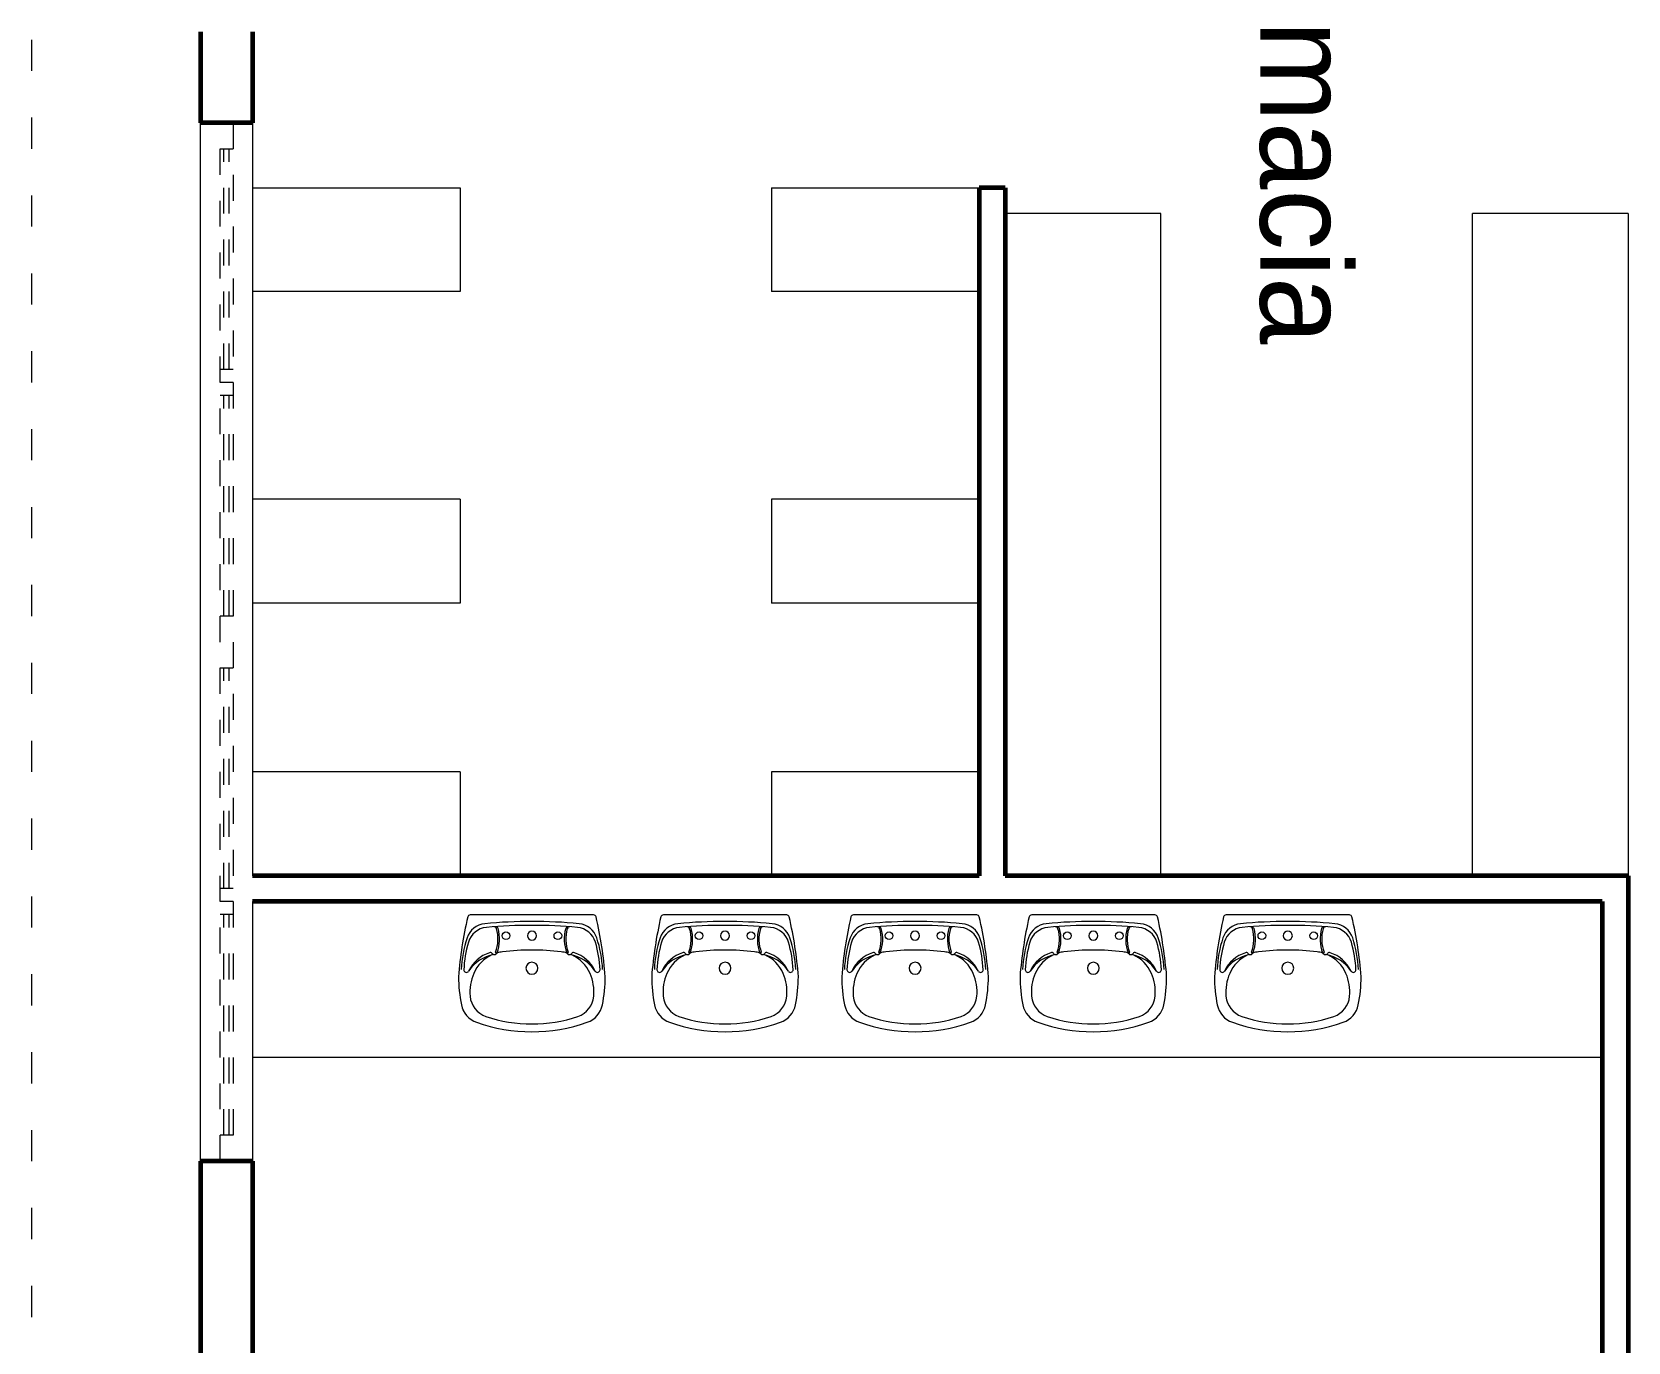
# Model space of a CAD drawing. Header units: metres. Extents: x 78 to 178, y -74 to 157.
# Drawn here: x 116.81 to 122.96, y 103.11 to 108.16 of the extents above; entities that cross this region are included whole.
import ezdxf

# ---------------------------------------------------------------- set-up
doc = ezdxf.new("R2010")
doc.units = ezdxf.units.M
doc.linetypes.add('ACAD_ISO03W100', pattern=[30, 12, -18])
for name, color, linetype, lineweight in [('envolvente', 164, 'Continuous', 60), ('mobiliario', 252, 'Continuous', 9), ('proyecciones', 250, 'Continuous', 9), ('Texto', 250, 'Continuous', 9), ('ventanas', 132, 'Continuous', 9)]:
    doc.layers.add(name, color=color, linetype=linetype, lineweight=lineweight)

msp = doc.modelspace()

# ---------------------------------------------------------------- linework, layer by layer
at = {"layer": 'envolvente'}
for p, q in [((117.45784, 108.16091), (117.45784, 107.81091)), ((117.65784, 108.16091), (117.65784, 107.81091)), ((117.65784, 107.81091), (117.45784, 107.81091)), ((120.45784, 107.56091), (120.45784, 104.91091)), ((120.55784, 107.56091), (120.45784, 107.56091)), ((120.55784, 107.56091), (120.55784, 104.91091)), ((120.45784, 104.91091), (117.65784, 104.91091)), ((122.95784, 104.91091), (120.55784, 104.91091)), ((122.95784, 104.91091), (122.95784, 101.81091)), ((122.85784, 104.81091), (117.65784, 104.81091)), ((122.85784, 104.81091), (122.85784, 101.81091)), ((117.65784, 103.81091), (117.45784, 103.81091)), ((117.45784, 103.81091), (117.45784, 102.81091)), ((117.65784, 103.81091), (117.65784, 103.01091))]:
    msp.add_line(p, q, dxfattribs=at)
at = {"layer": 'envolvente', "lineweight": 9}
for p, q in [((117.45784, 103.81091), (117.45784, 107.81091)), ((117.65784, 107.81091), (117.65784, 104.91091)), ((117.65784, 104.81091), (117.65784, 103.81091))]:
    msp.add_line(p, q, dxfattribs=at)
at = {"layer": 'mobiliario'}
for p, q in [((117.65784, 107.56091), (118.45784, 107.56091)), ((118.45784, 107.56091), (118.45784, 107.16091)), ((119.65784, 107.56091), (120.45784, 107.56091)), ((119.65784, 107.56091), (119.65784, 107.16091)), ((121.15784, 107.46091), (120.55784, 107.46091)), ((121.15784, 104.91091), (121.15784, 107.46091)), ((122.35784, 104.91091), (122.35784, 107.46091)), ((122.95784, 107.46091), (122.35784, 107.46091)), ((122.95784, 107.46091), (122.95784, 104.91091)), ((118.45784, 107.16091), (117.65784, 107.16091)), ((120.45784, 107.16091), (119.65784, 107.16091)), ((118.45784, 106.36091), (117.65784, 106.36091)), ((118.45784, 106.36091), (118.45784, 105.96091)), ((120.45784, 106.36091), (119.65784, 106.36091)), ((119.65784, 106.36091), (119.65784, 105.96091)), ((118.45784, 105.96091), (117.65784, 105.96091)), ((120.45784, 105.96091), (119.65784, 105.96091)), ((118.45784, 105.31091), (117.65784, 105.31091)), ((118.45784, 105.31091), (118.45784, 104.91091)), ((120.45784, 105.31091), (119.65784, 105.31091)), ((119.65784, 105.31091), (119.65784, 104.91091)), ((118.97187, 104.7596), (118.4967, 104.7596)), ((119.71593, 104.7596), (119.24076, 104.7596)), ((120.44819, 104.7596), (119.97301, 104.7596)), ((121.13507, 104.7596), (120.6599, 104.7596)), ((121.88434, 104.7596), (121.40917, 104.7596)), ((122.85784, 104.21091), (117.65784, 104.21091))]:
    msp.add_line(p, q, dxfattribs=at)
for points in [[(118.94781, 104.34627, 0.2640148), (119.00602, 104.41339, 0.0495751), (119.01678, 104.52166, 0.0388724), (118.98161, 104.75187, 0.3485331), (118.97187, 104.7596), (118.4967, 104.7596, 0.3485331), (118.48696, 104.75187, 0.0388724), (118.45178, 104.52166, 0.0495751), (118.46255, 104.41339, 0.2640148), (118.52076, 104.34627, 0.1717383), (118.94781, 104.34627)], [(119.69187, 104.34627, 0.2640148), (119.75009, 104.41339, 0.0495751), (119.76085, 104.52166, 0.0388724), (119.72567, 104.75187, 0.3485331), (119.71593, 104.7596), (119.24076, 104.7596, 0.3485331), (119.23102, 104.75187, 0.0388724), (119.19585, 104.52166, 0.0495751), (119.20661, 104.41339, 0.2640148), (119.26482, 104.34627, 0.1717383), (119.69187, 104.34627)], [(120.42413, 104.34627, 0.2640148), (120.48234, 104.41339, 0.0495751), (120.4931, 104.52166, 0.0388724), (120.45792, 104.75187, 0.3485331), (120.44819, 104.7596), (119.97301, 104.7596, 0.3485331), (119.96327, 104.75187, 0.0388724), (119.9281, 104.52166, 0.0495751), (119.93886, 104.41339, 0.2640148), (119.99707, 104.34627, 0.1717383), (120.42413, 104.34627)], [(121.11101, 104.34627, 0.2640148), (121.16922, 104.41339, 0.0495751), (121.17998, 104.52166, 0.0388724), (121.14481, 104.75187, 0.3485331), (121.13507, 104.7596), (120.6599, 104.7596, 0.3485331), (120.65016, 104.75187, 0.0388724), (120.61498, 104.52166, 0.0495751), (120.62575, 104.41339, 0.2640148), (120.68396, 104.34627, 0.1717383), (121.11101, 104.34627)], [(121.86028, 104.34627, 0.2640148), (121.9185, 104.41339, 0.0495751), (121.92926, 104.52166, 0.0388724), (121.89408, 104.75187, 0.3485331), (121.88434, 104.7596), (121.40917, 104.7596, 0.3485331), (121.39943, 104.75187, 0.0388724), (121.36426, 104.52166, 0.0495751), (121.37502, 104.41339, 0.2640148), (121.43323, 104.34627, 0.1717383), (121.86028, 104.34627)]]:
    msp.add_lwpolyline(points, format="xyb", dxfattribs=at)
for centre in [(118.63428, 104.6796), (118.83428, 104.6796), (119.37835, 104.6796), (119.57835, 104.6796), (120.1106, 104.6796), (120.3106, 104.6796), (120.79748, 104.6796), (120.99748, 104.6796), (121.54676, 104.6796), (121.74676, 104.6796)]:
    msp.add_circle(centre, 0.0148, dxfattribs=at)
for centre, radius, start, end in [((119.94769, 104.41089), 1.5, 166.860554, 175.764974), ((118.4967, 104.7496), 0.01, 90, 166.860554), ((118.73428, 102.8346), 1.9, 84.513893, 95.486107), ((118.97187, 104.7496), 0.01, 13.139446, 90), ((117.52088, 104.41089), 1.5, 4.235026, 13.139446), ((120.69175, 104.41089), 1.5, 166.860554, 175.764974), ((119.24076, 104.7496), 0.01, 90, 166.860554), ((119.47835, 102.8346), 1.9, 84.513893, 95.486107), ((119.71593, 104.7496), 0.01, 13.139446, 90), ((118.26494, 104.41089), 1.5, 4.235026, 13.139446), ((121.424, 104.41089), 1.5, 166.860554, 175.764974), ((119.97301, 104.7496), 0.01, 90, 166.860554), ((120.2106, 102.8346), 1.9, 84.513893, 95.486107), ((120.44819, 104.7496), 0.01, 13.139446, 90), ((118.99719, 104.41089), 1.5, 4.235026, 13.139446), ((122.11089, 104.41089), 1.5, 166.860554, 175.764974), ((120.6599, 104.7496), 0.01, 90, 166.860554), ((120.89748, 102.8346), 1.9, 84.513893, 95.486107), ((121.13507, 104.7496), 0.01, 13.139446, 90), ((119.68408, 104.41089), 1.5, 4.235026, 13.139446), ((122.86016, 104.41089), 1.5, 166.860554, 175.764974), ((121.40917, 104.7496), 0.01, 90, 166.860554), ((121.64676, 102.8346), 1.9, 84.513893, 95.486107), ((121.88434, 104.7496), 0.01, 13.139446, 90), ((120.43335, 104.41089), 1.5, 4.235026, 13.139446), ((118.56028, 104.64626), 0.08, 95.486107, 161.66239), ((118.56622, 104.63175), 0.08, 95.342603, 163.556838), ((118.73428, 102.8346), 1.885, 84.657397, 95.342603), ((118.5884, 104.70391), 0.01, 16.169302, 94.46251), ((118.5945, 104.70438), 0.01, 15.65677, 94.27538), ((118.4597, 104.6666), 0.144, 339.503902, 16.169302), ((118.4597, 104.6666), 0.15, 339.550416, 15.65677), ((118.73428, 104.6796), 0.0175, 90, 270), ((118.73428, 104.6796), 0.0175, 270, 90), ((119.00887, 104.6666), 0.15, 164.34323, 200.449584), ((118.87407, 104.70438), 0.01, 85.72462, 164.34323), ((119.00887, 104.6666), 0.144, 163.830698, 200.496098), ((118.88017, 104.70391), 0.01, 85.53749, 163.830698), ((118.90235, 104.63175), 0.08, 16.443162, 84.657397), ((118.90828, 104.64626), 0.08, 18.33761, 84.513893), ((119.30435, 104.64626), 0.08, 95.486107, 161.66239), ((119.31028, 104.63175), 0.08, 95.342603, 163.556838), ((119.47835, 102.8346), 1.885, 84.657397, 95.342603), ((119.33246, 104.70391), 0.01, 16.169302, 94.46251), ((119.33856, 104.70438), 0.01, 15.65677, 94.27538), ((119.20376, 104.6666), 0.144, 339.503902, 16.169302), ((119.20376, 104.6666), 0.15, 339.550416, 15.65677), ((119.47835, 104.6796), 0.0175, 90, 270), ((119.47835, 104.6796), 0.0175, 270, 90), ((119.75293, 104.6666), 0.15, 164.34323, 200.449584), ((119.61813, 104.70438), 0.01, 85.72462, 164.34323), ((119.75293, 104.6666), 0.144, 163.830698, 200.496098), ((119.62423, 104.70391), 0.01, 85.53749, 163.830698), ((119.64641, 104.63175), 0.08, 16.443162, 84.657397), ((119.65235, 104.64626), 0.08, 18.33761, 84.513893), ((120.0366, 104.64626), 0.08, 95.486107, 161.66239), ((120.04253, 104.63175), 0.08, 95.342603, 163.556838), ((120.2106, 102.8346), 1.885, 84.657397, 95.342603), ((120.06471, 104.70391), 0.01, 16.169302, 94.46251), ((120.07082, 104.70438), 0.01, 15.65677, 94.27538), ((119.93601, 104.6666), 0.144, 339.503902, 16.169302), ((119.93601, 104.6666), 0.15, 339.550416, 15.65677), ((120.2106, 104.6796), 0.0175, 90, 270), ((120.2106, 104.6796), 0.0175, 270, 90), ((120.48519, 104.6666), 0.15, 164.34323, 200.449584), ((120.35038, 104.70438), 0.01, 85.72462, 164.34323), ((120.48519, 104.6666), 0.144, 163.830698, 200.496098), ((120.35649, 104.70391), 0.01, 85.53749, 163.830698), ((120.37866, 104.63175), 0.08, 16.443162, 84.657397), ((120.3846, 104.64626), 0.08, 18.33761, 84.513893), ((120.72348, 104.64626), 0.08, 95.486107, 161.66239), ((120.72942, 104.63175), 0.08, 95.342603, 163.556838), ((120.89748, 102.8346), 1.885, 84.657397, 95.342603), ((120.7516, 104.70391), 0.01, 16.169302, 94.46251), ((120.7577, 104.70438), 0.01, 15.65677, 94.27538), ((120.6229, 104.6666), 0.144, 339.503902, 16.169302), ((120.6229, 104.6666), 0.15, 339.550416, 15.65677), ((120.89748, 104.6796), 0.0175, 90, 270), ((120.89748, 104.6796), 0.0175, 270, 90), ((121.17207, 104.6666), 0.15, 164.34323, 200.449584), ((121.03727, 104.70438), 0.01, 85.72462, 164.34323), ((121.17207, 104.6666), 0.144, 163.830698, 200.496098), ((121.04337, 104.70391), 0.01, 85.53749, 163.830698), ((121.06555, 104.63175), 0.08, 16.443162, 84.657397), ((121.07148, 104.64626), 0.08, 18.33761, 84.513893), ((121.47276, 104.64626), 0.08, 95.486107, 161.66239), ((121.47869, 104.63175), 0.08, 95.342603, 163.556838), ((121.64676, 102.8346), 1.885, 84.657397, 95.342603), ((121.50087, 104.70391), 0.01, 16.169302, 94.46251), ((121.50698, 104.70438), 0.01, 15.65677, 94.27538), ((121.37217, 104.6666), 0.144, 339.503902, 16.169302), ((121.37217, 104.6666), 0.15, 339.550416, 15.65677), ((121.64676, 104.6796), 0.0175, 90, 270), ((121.64676, 104.6796), 0.0175, 270, 90), ((121.92134, 104.6666), 0.15, 164.34323, 200.449584), ((121.78654, 104.70438), 0.01, 85.72462, 164.34323), ((121.92134, 104.6666), 0.144, 163.830698, 200.496098), ((121.79264, 104.70391), 0.01, 85.53749, 163.830698), ((121.81482, 104.63175), 0.08, 16.443162, 84.657397), ((121.82076, 104.64626), 0.08, 18.33761, 84.513893), ((118.9115, 104.52985), 0.45, 161.662391, 177.450786), ((118.9115, 104.52985), 0.44, 163.556838, 177.53072), ((118.61638, 104.48194), 0.14, 109.001711, 153.936116), ((118.57379, 104.60563), 0.00918, 37.794745, 109.001711), ((118.58983, 104.61807), 0.01112, 217.794745, 339.55042), ((118.59713, 104.61522), 0.00272, 159.503895, 248.761179), ((118.6388, 104.47857), 0.14, 97.217947, 106.204346), ((118.73428, 103.7246), 0.9, 82.782053, 97.217947), ((118.82977, 104.47857), 0.14, 73.795654, 82.782053), ((118.87874, 104.61807), 0.01112, 200.44958, 322.205255), ((118.87144, 104.61522), 0.00272, 291.238821, 20.496105), ((118.89478, 104.60563), 0.00918, 70.998289, 142.205255), ((118.85219, 104.48194), 0.14, 26.063884, 70.998289), ((118.55707, 104.52985), 0.44, 2.46928, 16.443162), ((118.55707, 104.52985), 0.45, 2.549214, 18.337609), ((119.65556, 104.52985), 0.45, 161.662391, 177.450786), ((119.65556, 104.52985), 0.44, 163.556838, 177.53072), ((119.36044, 104.48194), 0.14, 109.001711, 153.936116), ((119.31785, 104.60563), 0.00918, 37.794745, 109.001711), ((119.33389, 104.61807), 0.01112, 217.794745, 339.55042), ((119.34119, 104.61522), 0.00272, 159.503895, 248.761179), ((119.38286, 104.47857), 0.14, 97.217947, 106.204346), ((119.47835, 103.7246), 0.9, 82.782053, 97.217947), ((119.57384, 104.47857), 0.14, 73.795654, 82.782053), ((119.6228, 104.61807), 0.01112, 200.44958, 322.205255), ((119.6155, 104.61522), 0.00272, 291.238821, 20.496105), ((119.63884, 104.60563), 0.00918, 70.998289, 142.205255), ((119.59625, 104.48194), 0.14, 26.063884, 70.998289), ((119.30114, 104.52985), 0.44, 2.46928, 16.443162), ((119.30114, 104.52985), 0.45, 2.549214, 18.337609), ((120.38781, 104.52985), 0.45, 161.662391, 177.450786), ((120.38781, 104.52985), 0.44, 163.556838, 177.53072), ((120.0927, 104.48194), 0.14, 109.001711, 153.936116), ((120.0501, 104.60563), 0.00918, 37.794745, 109.001711), ((120.06614, 104.61807), 0.01112, 217.794745, 339.55042), ((120.07344, 104.61522), 0.00272, 159.503895, 248.761179), ((120.11511, 104.47857), 0.14, 97.217947, 106.204346), ((120.2106, 103.7246), 0.9, 82.782053, 97.217947), ((120.30609, 104.47857), 0.14, 73.795654, 82.782053), ((120.35506, 104.61807), 0.01112, 200.44958, 322.205255), ((120.34775, 104.61522), 0.00272, 291.238821, 20.496105), ((120.3711, 104.60563), 0.00918, 70.998289, 142.205255), ((120.3285, 104.48194), 0.14, 26.063884, 70.998289), ((120.03339, 104.52985), 0.44, 2.46928, 16.443162), ((120.03339, 104.52985), 0.45, 2.549214, 18.337609), ((121.0747, 104.52985), 0.45, 161.662391, 177.450786), ((121.0747, 104.52985), 0.44, 163.556838, 177.53072), ((120.77958, 104.48194), 0.14, 109.001711, 153.936116), ((120.73699, 104.60563), 0.00918, 37.794745, 109.001711), ((120.75303, 104.61807), 0.01112, 217.794745, 339.55042), ((120.76033, 104.61522), 0.00272, 159.503895, 248.761179), ((120.802, 104.47857), 0.14, 97.217947, 106.204346), ((120.89748, 103.7246), 0.9, 82.782053, 97.217947), ((120.99297, 104.47857), 0.14, 73.795654, 82.782053), ((121.04194, 104.61807), 0.01112, 200.44958, 322.205255), ((121.03464, 104.61522), 0.00272, 291.238821, 20.496105), ((121.05798, 104.60563), 0.00918, 70.998289, 142.205255), ((121.01539, 104.48194), 0.14, 26.063884, 70.998289), ((120.72027, 104.52985), 0.44, 2.46928, 16.443162), ((120.72027, 104.52985), 0.45, 2.549214, 18.337609), ((121.82397, 104.52985), 0.45, 161.662391, 177.450786), ((121.82397, 104.52985), 0.44, 163.556838, 177.53072), ((121.52885, 104.48194), 0.14, 109.001711, 153.936116), ((121.48626, 104.60563), 0.00918, 37.794745, 109.001711), ((121.5023, 104.61807), 0.01112, 217.794745, 339.55042), ((121.5096, 104.61522), 0.00272, 159.503895, 248.761179), ((121.55127, 104.47857), 0.14, 97.217947, 106.204346), ((121.64676, 103.7246), 0.9, 82.782053, 97.217947), ((121.74225, 104.47857), 0.14, 73.795654, 82.782053), ((121.79121, 104.61807), 0.01112, 200.44958, 322.205255), ((121.78391, 104.61522), 0.00272, 291.238821, 20.496105), ((121.80726, 104.60563), 0.00918, 70.998289, 142.205255), ((121.76466, 104.48194), 0.14, 26.063884, 70.998289), ((121.46955, 104.52985), 0.44, 2.46928, 16.443162), ((121.46955, 104.52985), 0.45, 2.549214, 18.337609), ((118.6152, 104.4599), 0.15, 100.753211, 146.361738), ((118.6388, 104.47857), 0.14, 114.666019, 156.560557), ((118.73428, 104.5546), 0.023, 90, 270), ((118.73428, 104.5546), 0.023, 270, 90), ((118.85337, 104.4599), 0.15, 33.638262, 79.246789), ((118.82977, 104.47857), 0.14, 23.439443, 65.333981), ((119.35927, 104.4599), 0.15, 100.753211, 146.361738), ((119.38286, 104.47857), 0.14, 114.666019, 156.560557), ((119.47835, 104.5546), 0.023, 90, 270), ((119.47835, 104.5546), 0.023, 270, 90), ((119.59743, 104.4599), 0.15, 33.638262, 79.246789), ((119.57384, 104.47857), 0.14, 23.439443, 65.333981), ((120.09152, 104.4599), 0.15, 100.753211, 146.361738), ((120.11511, 104.47857), 0.14, 114.666019, 156.560557), ((120.2106, 104.5546), 0.023, 90, 270), ((120.2106, 104.5546), 0.023, 270, 90), ((120.32968, 104.4599), 0.15, 33.638262, 79.246789), ((120.30609, 104.47857), 0.14, 23.439443, 65.333981), ((120.7784, 104.4599), 0.15, 100.753211, 146.361738), ((120.802, 104.47857), 0.14, 114.666019, 156.560557), ((120.89748, 104.5546), 0.023, 90, 270), ((120.89748, 104.5546), 0.023, 270, 90), ((121.01657, 104.4599), 0.15, 33.638262, 79.246789), ((120.99297, 104.47857), 0.14, 23.439443, 65.333981), ((121.52768, 104.4599), 0.15, 100.753211, 146.361738), ((121.55127, 104.47857), 0.14, 114.666019, 156.560557), ((121.64676, 104.5546), 0.023, 90, 270), ((121.64676, 104.5546), 0.023, 270, 90), ((121.76584, 104.4599), 0.15, 33.638262, 79.246789), ((121.74225, 104.47857), 0.14, 23.439443, 65.333981), ((119.00178, 104.52166), 0.55, 180, 191.352476), ((118.48189, 104.54838), 0.01, 177.53072, 327.415444), ((118.67628, 104.46232), 0.18086, 156.560557, 185.11095), ((118.79228, 104.46232), 0.18086, 354.88905, 23.439443), ((118.98667, 104.54838), 0.01, 212.584556, 2.46928), ((118.46678, 104.52166), 0.55, 348.647524, 0), ((119.74585, 104.52166), 0.55, 180, 191.352476), ((119.22596, 104.54838), 0.01, 177.53072, 327.415444), ((119.42035, 104.46232), 0.18086, 156.560557, 185.11095), ((119.53635, 104.46232), 0.18086, 354.88905, 23.439443), ((119.73074, 104.54838), 0.01, 212.584556, 2.46928), ((119.21085, 104.52166), 0.55, 348.647524, 0), ((120.4781, 104.52166), 0.55, 180, 191.352476), ((119.95821, 104.54838), 0.01, 177.53072, 327.415444), ((120.1526, 104.46232), 0.18086, 156.560557, 185.11095), ((120.2686, 104.46232), 0.18086, 354.88905, 23.439443), ((120.46299, 104.54838), 0.01, 212.584556, 2.46928), ((119.9431, 104.52166), 0.55, 348.647524, 0), ((121.16498, 104.52166), 0.55, 180, 191.352476), ((120.6451, 104.54838), 0.01, 177.53072, 327.415444), ((120.83948, 104.46232), 0.18086, 156.560557, 185.11095), ((120.95548, 104.46232), 0.18086, 354.88905, 23.439443), ((121.14987, 104.54838), 0.01, 212.584556, 2.46928), ((120.62998, 104.52166), 0.55, 348.647524, 0), ((121.91426, 104.52166), 0.55, 180, 191.352476), ((121.39437, 104.54838), 0.01, 177.53072, 327.415444), ((121.58876, 104.46232), 0.18086, 156.560557, 185.11095), ((121.70476, 104.46232), 0.18086, 354.88905, 23.439443), ((121.89915, 104.54838), 0.01, 212.584556, 2.46928), ((121.37926, 104.52166), 0.55, 348.647524, 0), ((118.58578, 104.45422), 0.09, 185.110949, 251.166081), ((118.88278, 104.45422), 0.09, 288.833919, 354.889051), ((119.32985, 104.45422), 0.09, 185.110949, 251.166081), ((119.62685, 104.45422), 0.09, 288.833919, 354.889051), ((120.0621, 104.45422), 0.09, 185.110949, 251.166081), ((120.3591, 104.45422), 0.09, 288.833919, 354.889051), ((120.74898, 104.45422), 0.09, 185.110949, 251.166081), ((121.04598, 104.45422), 0.09, 288.833919, 354.889051), ((121.49826, 104.45422), 0.09, 185.110949, 251.166081), ((121.79526, 104.45422), 0.09, 288.833919, 354.889051), ((118.55078, 104.43111), 0.09, 191.352475, 250.510363), ((118.73428, 104.8896), 0.55, 251.166079, 288.833921), ((118.91778, 104.43111), 0.09, 289.489637, 348.647525), ((119.29485, 104.43111), 0.09, 191.352475, 250.510363), ((119.47835, 104.8896), 0.55, 251.166079, 288.833921), ((119.66185, 104.43111), 0.09, 289.489637, 348.647525), ((120.0271, 104.43111), 0.09, 191.352475, 250.510363), ((120.2106, 104.8896), 0.55, 251.166079, 288.833921), ((120.3941, 104.43111), 0.09, 289.489637, 348.647525), ((120.71398, 104.43111), 0.09, 191.352475, 250.510363), ((120.89748, 104.8896), 0.55, 251.166079, 288.833921), ((121.08098, 104.43111), 0.09, 289.489637, 348.647525), ((121.46326, 104.43111), 0.09, 191.352475, 250.510363), ((121.64676, 104.8896), 0.55, 251.166079, 288.833921), ((121.83026, 104.43111), 0.09, 289.489637, 348.647525), ((118.73428, 104.9496), 0.64, 250.510363, 289.489637), ((119.47835, 104.9496), 0.64, 250.510363, 289.489637), ((120.2106, 104.9496), 0.64, 250.510363, 289.489637), ((120.89748, 104.9496), 0.64, 250.510363, 289.489637), ((121.64676, 104.9496), 0.64, 250.510363, 289.489637)]:
    msp.add_arc(centre, radius, start, end, dxfattribs=at)
at = {"layer": 'proyecciones', "linetype": 'ACAD_ISO03W100', "ltscale": 0.01}
msp.add_line((116.80784, 93.31091), (116.80784, 108.16091), dxfattribs=at)
at = {"layer": 'ventanas', "linetype": 'ACAD_ISO03W100', "ltscale": 0.001}
for p, q in [((117.53284, 105.81091), (117.53284, 107.81091)), ((117.58284, 107.81091), (117.58284, 105.81091)), ((117.53284, 107.71091), (117.58284, 107.71091)), ((117.54784, 106.86091), (117.54784, 107.71091)), ((117.56784, 106.86091), (117.56784, 107.71091)), ((117.58284, 106.86091), (117.53284, 106.86091)), ((117.58284, 106.81091), (117.53284, 106.81091)), ((117.58284, 106.76091), (117.53284, 106.76091)), ((117.54784, 105.91091), (117.54784, 106.76091)), ((117.56784, 105.91091), (117.56784, 106.76091)), ((117.58284, 105.91091), (117.53284, 105.91091)), ((117.53284, 103.81091), (117.53284, 105.81091)), ((117.58284, 105.81091), (117.58284, 103.81091)), ((117.53284, 105.71091), (117.58284, 105.71091)), ((117.54784, 104.86091), (117.54784, 105.71091)), ((117.56784, 104.86091), (117.56784, 105.71091)), ((117.58284, 104.86091), (117.53284, 104.86091)), ((117.58284, 104.81091), (117.53284, 104.81091)), ((117.58284, 104.76091), (117.53284, 104.76091)), ((117.54784, 103.91091), (117.54784, 104.76091)), ((117.56784, 103.91091), (117.56784, 104.76091)), ((117.58284, 103.91091), (117.53284, 103.91091))]:
    msp.add_line(p, q, dxfattribs=at)

# ---------------------------------------------------------------- texts
at = {"layer": 'Texto', "insert": (121.89006, 108.90506), "char_height": 0.349522, "width": 4.1258443, "attachment_point": 1, "rotation": 270}
msp.add_mtext('Farmacia', dxfattribs=at)

doc.saveas('drawing.dxf')
